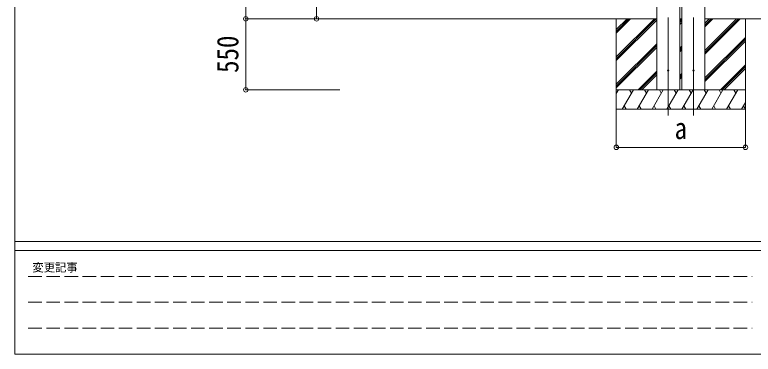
# Model space of a CAD drawing. Units: millimetres at full size; details may follow other scales. Extents: x -9783 to 9892, y -6828 to 6752.
# Drawn here: x -9783 to -4066, y -6828 to -4196 of the extents above; entities that cross this region are included whole.
import ezdxf
from ezdxf.enums import TextEntityAlignment as Align

# ---------------------------------------------------------------- set-up
doc = ezdxf.new("R2010")
doc.units = ezdxf.units.MM
doc.header["$LTSCALE"] = 35
doc.header["$PDMODE"] = 32
doc.header["$PDSIZE"] = 35
doc.linetypes.add('DASHED3', pattern=[4, 3, -1])
for name, color, linetype, lineweight in [('0-0_0', 7, 'Continuous', 9), ('0-1_本体', 4, 'Continuous', 9), ('0-2_部品', 7, 'Continuous', 9), ('0-8_PARTS2', 2, 'Continuous', 9), ('0-A_寸法', 6, 'Continuous', 9), ('F-0_240', 7, 'Continuous', 9)]:
    doc.layers.add(name, color=color, linetype=linetype, lineweight=lineweight)
doc.styles.add('ＭＳ ゴシック', font='')
doc.styles.get('ＭＳ ゴシック').set_extended_font_data('MS Gothic')

msp = doc.modelspace()

# ---------------------------------------------------------------- linework, layer by layer
at = {"layer": '0-0_0'}
for p, q in [((-7630.37, -4227.76), (-4812.63, -4227.76)), ((-5126.4, -4227.76), (-5126.4, -4927.76)), ((-5126.4, -4523.09), (-4831.07, -4227.76)), ((-5126.4, -4537.23), (-4816.92, -4227.76)), ((-5126.4, -4310.95), (-5043.2, -4227.76)), ((-5126.4, -4325.1), (-5029.06, -4227.76)), ((-5126.4, -4339.24), (-5014.92, -4227.76)), ((-4634.63, -4243.46), (-4618.63, -4227.46)), ((-4634.63, -4227.76), (-4618.63, -4227.76)), ((-4440.63, -4227.76), (-1623.7, -4227.76)), ((-4440.63, -4502.01), (-4166.38, -4227.76)), ((-4440.63, -4473.72), (-4194.67, -4227.76)), ((-4440.63, -4487.86), (-4180.52, -4227.76)), ((-4440.63, -4289.88), (-4378.51, -4227.76)), ((-4440.63, -4275.73), (-4392.66, -4227.76)), ((-4440.63, -4261.59), (-4406.8, -4227.76)), ((-4126.4, -4227.76), (-4126.4, -4927.76)), ((-5126.4, -4551.37), (-4812.63, -4237.61)), ((-4634.63, -4257.6), (-4618.63, -4241.6)), ((-4634.63, -4271.74), (-4618.63, -4255.74)), ((-4440.63, -4685.85), (-4126.4, -4371.62)), ((-4440.63, -4699.99), (-4126.4, -4385.76)), ((-4440.63, -4714.14), (-4126.4, -4399.91)), ((-5126.4, -4735.22), (-4812.63, -4421.46)), ((-5126.4, -4749.36), (-4812.63, -4435.6)), ((-5126.4, -4763.5), (-4812.63, -4449.74)), ((-4634.63, -4455.59), (-4618.63, -4439.59)), ((-4634.63, -4469.73), (-4618.63, -4453.73)), ((-4634.63, -4483.87), (-4618.63, -4467.87)), ((-4320.4, -4777.76), (-4126.4, -4583.75)), ((-4306.26, -4777.76), (-4126.4, -4597.89)), ((-4292.12, -4777.76), (-4126.4, -4612.04)), ((-4956.8, -4777.76), (-4812.63, -4633.59)), ((-4942.66, -4777.76), (-4812.63, -4647.73)), ((-4928.52, -4777.76), (-4812.63, -4661.87)), ((-4634.63, -4667.72), (-4618.63, -4651.72)), ((-4634.63, -4681.86), (-4618.63, -4665.86)), ((-4634.63, -4696), (-4618.63, -4680)), ((-4126.4, -4777.76), (-5126.4, -4777.76)), ((-5126.4, -4808), (-5108.94, -4777.76)), ((-5123.94, -4803.74), (-5126.4, -4799.49)), ((-5080.07, -4927.76), (-4993.47, -4777.76)), ((-5008.47, -4803.74), (-5023.47, -4777.76)), ((-4964.6, -4927.76), (-4878, -4777.76)), ((-4893, -4803.74), (-4908, -4777.76)), ((-4849.13, -4927.76), (-4762.53, -4777.76)), ((-4777.53, -4803.74), (-4792.53, -4777.76)), ((-4733.66, -4927.76), (-4647.06, -4777.76)), ((-4662.06, -4803.74), (-4677.06, -4777.76)), ((-4618.19, -4927.76), (-4531.59, -4777.76)), ((-4546.59, -4803.74), (-4561.59, -4777.76)), ((-4502.72, -4927.76), (-4416.12, -4777.76)), ((-4431.12, -4803.74), (-4446.12, -4777.76)), ((-4387.25, -4927.76), (-4300.65, -4777.76)), ((-4330.65, -4777.76), (-4315.65, -4803.74)), ((-4271.78, -4927.76), (-4185.18, -4777.76)), ((-4200.18, -4803.74), (-4215.18, -4777.76)), ((-5065.07, -4901.78), (-5050.07, -4927.76)), ((-4949.6, -4901.78), (-4934.6, -4927.76)), ((-4834.13, -4901.78), (-4819.13, -4927.76)), ((-4718.66, -4901.78), (-4703.66, -4927.76)), ((-4603.19, -4901.78), (-4588.19, -4927.76)), ((-4487.72, -4901.78), (-4472.72, -4927.76)), ((-4372.25, -4901.78), (-4357.25, -4927.76)), ((-4256.78, -4901.78), (-4241.78, -4927.76)), ((-4156.31, -4927.76), (-4126.4, -4875.95)), ((-4141.31, -4901.78), (-4126.4, -4927.76)), ((-5126.4, -4927.76), (-4126.4, -4927.76))]:
    msp.add_line(p, q, dxfattribs=at)
at = {"layer": '0-1_本体'}
for p, q in [((-4812.63, -1597.77), (-4812.63, -4777.77)), ((-4812.63, -1597.77), (-4812.63, -4777.77)), ((-4440.63, -1597.77), (-4440.63, -4777.77)), ((-4440.63, -1597.77), (-4440.63, -4777.77)), ((-4634.63, -4777.77), (-4634.63, -1776.33)), ((-4634.63, -4777.77), (-4634.63, -1776.33)), ((-4618.63, -4777.77), (-4618.63, -1776.33)), ((-4618.63, -4777.77), (-4618.63, -1776.33))]:
    msp.add_line(p, q, dxfattribs=at)
at = {"layer": '0-2_部品', "color": 4}
for centre in [(-4724.38, -4627.77), (-4528.88, -4627.77)]:
    msp.add_circle(centre, 4.5, dxfattribs=at)
at = {"layer": '0-8_PARTS2'}
for p, q in [((-4724.38, -4218.55), (-4724.38, -4977.76)), ((-4528.88, -4218.55), (-4528.88, -4977.76))]:
    msp.add_line(p, q, dxfattribs=at)
at = {"layer": '0-A_寸法'}
for p, q in [((-7994.61, -4227.76), (-7994.61, -1624.76)), ((-7446.64, -4227.76), (-7446.64, -1727.76)), ((-7994.61, -4227.76), (-7266.49, -4227.76)), ((-7994.61, -4777.76), (-7994.61, -4227.76)), ((-7994.61, -4777.76), (-7266.49, -4777.76)), ((-5126.4, -5224.15), (-5126.4, -4927.76)), ((-5126.4, -4984.17), (-5126.4, -4927.76)), ((-4126.4, -5224.15), (-4126.4, -4927.76)), ((-5126.4, -5224.15), (-4126.4, -5224.15))]:
    msp.add_line(p, q, dxfattribs=at)
for p in [(-7994.61, -4227.76), (-7446.64, -4227.76), (-7994.61, -4777.76), (-5126.4, -5224.15), (-4126.4, -5224.15)]:
    msp.add_point(p, dxfattribs=at)
at = {"layer": 'F-0_240', "color": 5}
for p, q in [((-9783.03, 6751.9), (-9783.03, -6828.1)), ((-9783.03, -5953.1), (9396.97, -5953.1)), ((-9783.03, -6023.1), (6285.75, -6023.1)), ((-9783.03, -6828.1), (9396.97, -6828.1))]:
    msp.add_line(p, q, dxfattribs=at)
at = {"layer": 'F-0_240', "color": 4, "linetype": 'DASHED3'}
for p, q in [((-9678.03, -6224.35), (-4074.25, -6224.35)), ((-9678.03, -6425.6), (-4074.25, -6425.6)), ((-9678.03, -6626.85), (-4074.25, -6626.85))]:
    msp.add_line(p, q, dxfattribs=at)

# ---------------------------------------------------------------- texts
at = {"layer": '0-A_寸法', "color": 7, "style": 'ＭＳ ゴシック', "width": 0.85}
msp.add_text('550', height=166.8, rotation=90, dxfattribs=at).set_placement((-8001.61, -4647.14), align=Align.BOTTOM_LEFT)
msp.add_text('a', height=166.8, dxfattribs=at).set_placement((-4675.16, -5209.77), align=Align.BOTTOM_LEFT)
at = {"layer": 'F-0_240', "style": 'ＭＳ ゴシック'}
msp.add_text('変更記事', height=64.15, dxfattribs=at).set_placement((-9646.27, -6206.85), align=Align.BOTTOM_LEFT)

doc.saveas('drawing.dxf')
